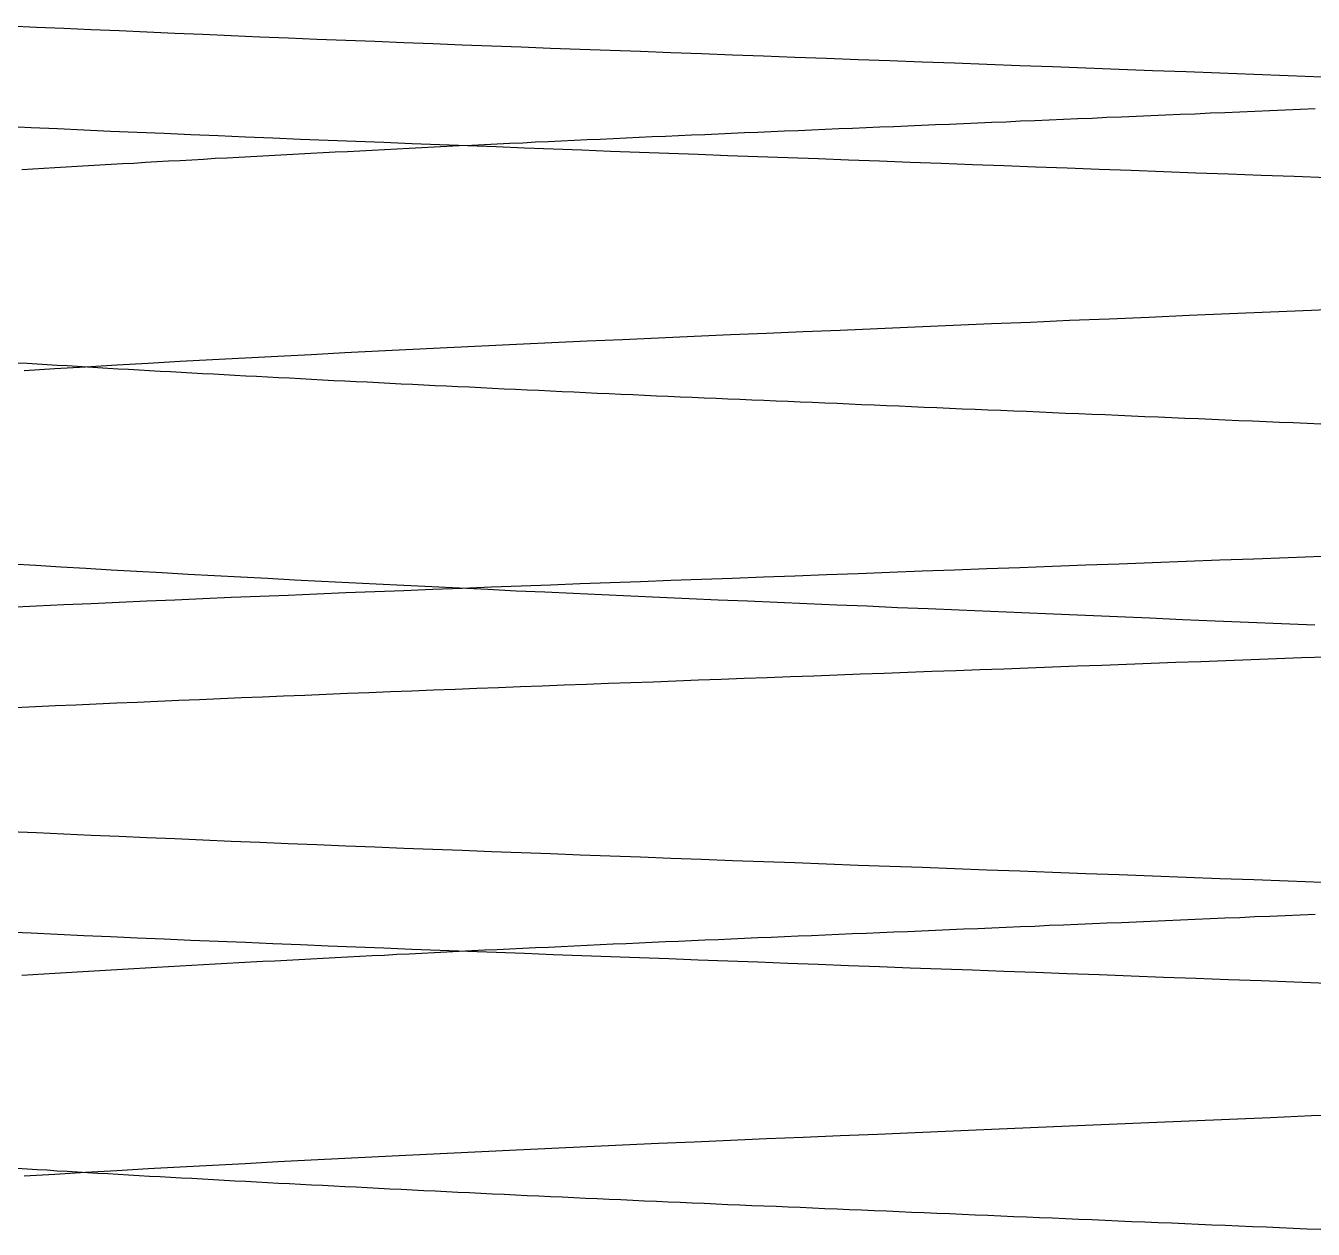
# Model space of a CAD drawing. Header units: millimetres. Extents: x 0 to 36.4, y -3.4 to 62.
# Drawn here: x 30.693 to 31.821, y 55.997 to 57.051 of the extents above; entities that cross this region are included whole.
import ezdxf

# ---------------------------------------------------------------- set-up
doc = ezdxf.new("R2010")
doc.units = ezdxf.units.MM

msp = doc.modelspace()

# ---------------------------------------------------------------- linework, layer by layer
at = {"color": 7, "linetype": 'Continuous'}
for p, q in [((30.6789, 57.051), (30.7027, 57.0499)), ((30.7027, 57.0499), (30.7266, 57.0488)), ((30.7266, 57.0488), (30.7507, 57.0478)), ((30.7507, 57.0478), (30.775, 57.0467)), ((30.775, 57.0467), (30.7993, 57.0456)), ((30.7993, 57.0456), (30.8239, 57.0446)), ((30.8239, 57.0446), (30.8485, 57.0435)), ((30.8485, 57.0435), (30.8733, 57.0425)), ((30.8733, 57.0425), (30.8982, 57.0414)), ((30.8982, 57.0414), (30.9232, 57.0404)), ((30.9232, 57.0404), (30.9484, 57.0394)), ((30.9484, 57.0394), (30.9736, 57.0384)), ((30.9736, 57.0384), (30.999, 57.0374)), ((30.999, 57.0374), (31.0244, 57.0364)), ((31.0244, 57.0364), (31.05, 57.0354)), ((31.05, 57.0354), (31.0756, 57.0344)), ((31.0756, 57.0344), (31.1014, 57.0334)), ((31.1014, 57.0334), (31.1272, 57.0324)), ((31.1272, 57.0324), (31.1531, 57.0315)), ((31.1531, 57.0315), (31.1791, 57.0305)), ((31.1791, 57.0305), (31.2054, 57.0295)), ((31.2054, 57.0295), (31.2318, 57.0286)), ((31.2318, 57.0286), (31.2585, 57.0276)), ((31.2585, 57.0276), (31.2853, 57.0266)), ((31.2853, 57.0266), (31.3124, 57.0256)), ((31.3124, 57.0256), (31.3396, 57.0246)), ((31.3396, 57.0246), (31.367, 57.0235)), ((31.367, 57.0235), (31.3947, 57.0225)), ((31.3947, 57.0225), (31.4224, 57.0215)), ((31.4224, 57.0215), (31.4504, 57.0205)), ((31.4504, 57.0205), (31.4786, 57.0194)), ((31.4786, 57.0194), (31.5069, 57.0184)), ((31.5069, 57.0184), (31.5354, 57.0173)), ((31.5354, 57.0173), (31.5641, 57.0162)), ((31.5641, 57.0162), (31.5929, 57.0152)), ((31.5929, 57.0152), (31.6219, 57.0141)), ((31.6219, 57.0141), (31.6511, 57.013)), ((31.6511, 57.013), (31.6804, 57.0119)), ((31.6804, 57.0119), (31.7099, 57.0108)), ((31.7099, 57.0108), (31.7395, 57.0097)), ((31.7395, 57.0097), (31.7693, 57.0086)), ((31.7693, 57.0086), (31.7992, 57.0075)), ((31.7992, 57.0075), (31.8292, 57.0064)), ((31.757, 56.9754), (31.7439, 56.9748)), ((31.7701, 56.9759), (31.757, 56.9754)), ((31.7833, 56.9765), (31.7701, 56.9759)), ((31.7965, 56.977), (31.7833, 56.9765)), ((31.8098, 56.9776), (31.7965, 56.977)), ((31.823, 56.9781), (31.8098, 56.9776)), ((31.4903, 56.9641), (31.4781, 56.9636)), ((31.5026, 56.9646), (31.4903, 56.9641)), ((31.5149, 56.9652), (31.5026, 56.9646)), ((31.5273, 56.9657), (31.5149, 56.9652)), ((31.5397, 56.9662), (31.5273, 56.9657)), ((31.5522, 56.9667), (31.5397, 56.9662)), ((31.5647, 56.9673), (31.5522, 56.9667)), ((31.5772, 56.9678), (31.5647, 56.9673)), ((31.5898, 56.9683), (31.5772, 56.9678)), ((31.6024, 56.9688), (31.5898, 56.9683)), ((31.6151, 56.9694), (31.6024, 56.9688)), ((31.6278, 56.9699), (31.6151, 56.9694)), ((31.6405, 56.9705), (31.6278, 56.9699)), ((31.6533, 56.971), (31.6405, 56.9705)), ((31.6662, 56.9715), (31.6533, 56.971)), ((31.679, 56.9721), (31.6662, 56.9715)), ((31.6919, 56.9726), (31.679, 56.9721)), ((31.7049, 56.9732), (31.6919, 56.9726)), ((31.7179, 56.9737), (31.7049, 56.9732)), ((31.7309, 56.9743), (31.7179, 56.9737)), ((31.7439, 56.9748), (31.7309, 56.9743)), ((30.6751, 56.963), (30.698, 56.9619)), ((30.698, 56.9619), (30.721, 56.9609)), ((30.721, 56.9609), (30.7441, 56.9599)), ((30.7441, 56.9599), (30.7674, 56.9588)), ((30.7674, 56.9588), (30.7908, 56.9578)), ((30.7908, 56.9578), (30.8144, 56.9568)), ((30.8144, 56.9568), (30.838, 56.9558)), ((30.838, 56.9558), (30.8618, 56.9548)), ((30.8618, 56.9548), (30.8857, 56.9538)), ((30.8857, 56.9538), (30.9098, 56.9528)), ((30.9098, 56.9528), (30.9339, 56.9518)), ((31.2306, 56.953), (31.2192, 56.9525)), ((31.2421, 56.9536), (31.2306, 56.953)), ((31.2536, 56.9541), (31.2421, 56.9536)), ((31.2651, 56.9546), (31.2536, 56.9541)), ((31.2766, 56.9551), (31.2651, 56.9546)), ((31.2882, 56.9556), (31.2766, 56.9551)), ((31.2998, 56.9561), (31.2882, 56.9556)), ((31.3114, 56.9566), (31.2998, 56.9561)), ((31.3231, 56.9571), (31.3114, 56.9566)), ((31.3347, 56.9576), (31.3231, 56.9571)), ((31.3464, 56.9581), (31.3347, 56.9576)), ((31.3581, 56.9586), (31.3464, 56.9581)), ((31.3699, 56.9591), (31.3581, 56.9586)), ((31.3818, 56.9596), (31.3699, 56.9591)), ((31.3936, 56.9601), (31.3818, 56.9596)), ((31.4056, 56.9606), (31.3936, 56.9601)), ((31.4175, 56.9611), (31.4056, 56.9606)), ((31.4295, 56.9616), (31.4175, 56.9611)), ((31.4416, 56.9621), (31.4295, 56.9616)), ((31.4537, 56.9626), (31.4416, 56.9621)), ((31.4659, 56.9631), (31.4537, 56.9626)), ((31.4781, 56.9636), (31.4659, 56.9631)), ((30.9339, 56.9518), (30.9581, 56.9508)), ((30.9581, 56.9508), (30.9824, 56.9498)), ((30.9824, 56.9498), (31.0069, 56.9489)), ((30.9967, 56.9418), (30.9859, 56.9413)), ((31.0075, 56.9424), (30.9967, 56.9418)), ((31.0069, 56.9489), (31.0314, 56.9479)), ((31.0183, 56.9429), (31.0075, 56.9424)), ((31.0292, 56.9435), (31.0183, 56.9429)), ((31.0402, 56.944), (31.0292, 56.9435)), ((31.0314, 56.9479), (31.056, 56.9469)), ((31.0511, 56.9446), (31.0402, 56.944)), ((31.0621, 56.9451), (31.0511, 56.9446)), ((31.056, 56.9469), (31.0807, 56.946)), ((31.0731, 56.9457), (31.0621, 56.9451)), ((31.0842, 56.9462), (31.0731, 56.9457)), ((31.0807, 56.946), (31.1055, 56.9451)), ((31.0953, 56.9467), (31.0842, 56.9462)), ((31.1064, 56.9473), (31.0953, 56.9467)), ((31.1055, 56.9451), (31.1303, 56.9441)), ((31.1175, 56.9478), (31.1064, 56.9473)), ((31.1287, 56.9483), (31.1175, 56.9478)), ((31.1399, 56.9489), (31.1287, 56.9483)), ((31.1303, 56.9441), (31.1553, 56.9432)), ((31.1512, 56.9494), (31.1399, 56.9489)), ((31.1624, 56.9499), (31.1512, 56.9494)), ((31.1553, 56.9432), (31.1803, 56.9423)), ((31.1737, 56.9505), (31.1624, 56.9499)), ((31.185, 56.951), (31.1737, 56.9505)), ((31.1803, 56.9423), (31.2056, 56.9413)), ((31.1964, 56.9515), (31.185, 56.951)), ((31.2078, 56.952), (31.1964, 56.9515)), ((31.2192, 56.9525), (31.2078, 56.952)), ((30.788, 56.9305), (30.778, 56.93)), ((30.7981, 56.9311), (30.788, 56.9305)), ((30.8082, 56.9317), (30.7981, 56.9311)), ((30.8183, 56.9323), (30.8082, 56.9317)), ((30.8285, 56.9328), (30.8183, 56.9323)), ((30.8387, 56.9334), (30.8285, 56.9328)), ((30.849, 56.934), (30.8387, 56.9334)), ((30.8593, 56.9346), (30.849, 56.934)), ((30.8696, 56.9351), (30.8593, 56.9346)), ((30.88, 56.9357), (30.8696, 56.9351)), ((30.8904, 56.9363), (30.88, 56.9357)), ((30.9009, 56.9368), (30.8904, 56.9363)), ((30.9114, 56.9374), (30.9009, 56.9368)), ((30.9219, 56.938), (30.9114, 56.9374)), ((30.9325, 56.9385), (30.9219, 56.938)), ((30.9431, 56.9391), (30.9325, 56.9385)), ((30.9537, 56.9396), (30.9431, 56.9391)), ((30.9644, 56.9402), (30.9537, 56.9396)), ((30.9751, 56.9407), (30.9644, 56.9402)), ((30.9859, 56.9413), (30.9751, 56.9407)), ((31.2056, 56.9413), (31.231, 56.9404)), ((31.231, 56.9404), (31.2567, 56.9394)), ((31.2567, 56.9394), (31.2825, 56.9385)), ((31.2825, 56.9385), (31.3085, 56.9375)), ((31.3085, 56.9375), (31.3346, 56.9365)), ((31.3346, 56.9365), (31.361, 56.9356)), ((31.361, 56.9356), (31.3875, 56.9346)), ((31.3875, 56.9346), (31.4142, 56.9336)), ((31.4142, 56.9336), (31.4411, 56.9326)), ((31.4411, 56.9326), (31.4681, 56.9316)), ((31.4681, 56.9316), (31.4953, 56.9306)), ((31.4953, 56.9306), (31.5227, 56.9296)), ((30.6994, 56.9253), (30.6898, 56.9247)), ((30.7091, 56.9259), (30.6994, 56.9253)), ((30.7188, 56.9265), (30.7091, 56.9259)), ((30.7286, 56.9271), (30.7188, 56.9265)), ((30.7384, 56.9276), (30.7286, 56.9271)), ((30.7482, 56.9282), (30.7384, 56.9276)), ((30.7581, 56.9288), (30.7482, 56.9282)), ((30.768, 56.9294), (30.7581, 56.9288)), ((30.778, 56.93), (30.768, 56.9294)), ((31.5227, 56.9296), (31.5502, 56.9286)), ((31.5502, 56.9286), (31.5778, 56.9275)), ((31.5778, 56.9275), (31.6057, 56.9265)), ((31.6057, 56.9265), (31.6336, 56.9255)), ((31.6336, 56.9255), (31.6617, 56.9244)), ((31.6617, 56.9244), (31.69, 56.9234)), ((31.69, 56.9234), (31.7184, 56.9223)), ((31.7184, 56.9223), (31.7469, 56.9213)), ((31.7469, 56.9213), (31.7756, 56.9202)), ((31.7756, 56.9202), (31.8044, 56.9192)), ((31.8044, 56.9192), (31.8333, 56.9181)), ((31.6773, 56.7956), (31.6424, 56.7941)), ((31.7125, 56.7971), (31.6773, 56.7956)), ((31.748, 56.7986), (31.7125, 56.7971)), ((31.7838, 56.8001), (31.748, 56.7986)), ((31.8198, 56.8016), (31.7838, 56.8001)), ((31.8561, 56.8031), (31.8198, 56.8016)), ((31.4067, 56.7842), (31.3743, 56.7829)), ((31.4394, 56.7856), (31.4067, 56.7842)), ((31.4724, 56.787), (31.4394, 56.7856)), ((31.5058, 56.7884), (31.4724, 56.787)), ((31.5394, 56.7898), (31.5058, 56.7884)), ((31.5735, 56.7912), (31.5394, 56.7898)), ((31.6078, 56.7927), (31.5735, 56.7912)), ((31.6424, 56.7941), (31.6078, 56.7927)), ((31.1541, 56.7732), (31.1233, 56.7718)), ((31.185, 56.7746), (31.1541, 56.7732)), ((31.2162, 56.776), (31.185, 56.7746)), ((31.2475, 56.7774), (31.2162, 56.776)), ((31.279, 56.7788), (31.2475, 56.7774)), ((31.3106, 56.7802), (31.279, 56.7788)), ((31.3423, 56.7815), (31.3106, 56.7802)), ((31.3743, 56.7829), (31.3423, 56.7815)), ((30.9142, 56.7614), (30.8854, 56.7599)), ((30.9433, 56.7629), (30.9142, 56.7614)), ((30.9727, 56.7644), (30.9433, 56.7629)), ((31.0024, 56.7659), (30.9727, 56.7644)), ((31.0323, 56.7674), (31.0024, 56.7659)), ((31.0624, 56.7689), (31.0323, 56.7674)), ((31.0927, 56.7703), (31.0624, 56.7689)), ((31.1233, 56.7718), (31.0927, 56.7703)), ((30.6858, 56.7559), (30.6945, 56.7554)), ((30.7187, 56.7505), (30.692, 56.7489)), ((30.6945, 56.7554), (30.7032, 56.7548)), ((30.7032, 56.7548), (30.7119, 56.7543)), ((30.7119, 56.7543), (30.7207, 56.7538)), ((30.7456, 56.7521), (30.7187, 56.7505)), ((30.7207, 56.7538), (30.7295, 56.7533)), ((30.7295, 56.7533), (30.7384, 56.7527)), ((30.7384, 56.7527), (30.7473, 56.7522)), ((30.773, 56.7536), (30.7456, 56.7521)), ((30.7473, 56.7522), (30.7563, 56.7517)), ((30.7563, 56.7517), (30.7653, 56.7512)), ((30.7653, 56.7512), (30.7743, 56.7506)), ((30.8006, 56.7552), (30.773, 56.7536)), ((30.7743, 56.7506), (30.7834, 56.7501)), ((30.7834, 56.7501), (30.7926, 56.7496)), ((30.8286, 56.7568), (30.8006, 56.7552)), ((30.8568, 56.7583), (30.8286, 56.7568)), ((30.8854, 56.7599), (30.8568, 56.7583)), ((30.7926, 56.7496), (30.8018, 56.7491)), ((30.8018, 56.7491), (30.811, 56.7486)), ((30.811, 56.7486), (30.8202, 56.7481)), ((30.8202, 56.7481), (30.8295, 56.7475)), ((30.8295, 56.7475), (30.8389, 56.747)), ((30.8389, 56.747), (30.8482, 56.7465)), ((30.8482, 56.7465), (30.8576, 56.746)), ((30.8576, 56.746), (30.8671, 56.7455)), ((30.8671, 56.7455), (30.8765, 56.745)), ((30.8765, 56.745), (30.886, 56.7445)), ((30.886, 56.7445), (30.8955, 56.744)), ((30.8955, 56.744), (30.9051, 56.7435)), ((30.9051, 56.7435), (30.9147, 56.743)), ((30.9147, 56.743), (30.9243, 56.7425)), ((30.9243, 56.7425), (30.934, 56.7419)), ((30.934, 56.7419), (30.9436, 56.7414)), ((30.9436, 56.7414), (30.9533, 56.7409)), ((30.9533, 56.7409), (30.9631, 56.7404)), ((30.9631, 56.7404), (30.9728, 56.74)), ((30.9728, 56.74), (30.9826, 56.7395)), ((30.9826, 56.7395), (30.9924, 56.739)), ((30.9924, 56.739), (31.0023, 56.7385)), ((31.0023, 56.7385), (31.0122, 56.738)), ((31.0122, 56.738), (31.0221, 56.7375)), ((31.0221, 56.7375), (31.032, 56.737)), ((31.032, 56.737), (31.0419, 56.7365)), ((31.0419, 56.7365), (31.0519, 56.736)), ((31.0519, 56.736), (31.0619, 56.7355)), ((31.0619, 56.7355), (31.0719, 56.735)), ((31.0719, 56.735), (31.082, 56.7346)), ((31.082, 56.7346), (31.0921, 56.7341)), ((31.0921, 56.7341), (31.1022, 56.7336)), ((31.1022, 56.7336), (31.1123, 56.7331)), ((31.1123, 56.7331), (31.1224, 56.7326)), ((31.1224, 56.7326), (31.1326, 56.7322)), ((31.1326, 56.7322), (31.1428, 56.7317)), ((31.1428, 56.7317), (31.153, 56.7312)), ((31.153, 56.7312), (31.1632, 56.7307)), ((31.1632, 56.7307), (31.1735, 56.7303)), ((31.1735, 56.7303), (31.1837, 56.7298)), ((31.1837, 56.7298), (31.194, 56.7293)), ((31.194, 56.7293), (31.2044, 56.7289)), ((31.2044, 56.7289), (31.2147, 56.7284)), ((31.2147, 56.7284), (31.225, 56.7279)), ((31.225, 56.7279), (31.2354, 56.7275)), ((31.2354, 56.7275), (31.2458, 56.727)), ((31.2458, 56.727), (31.2562, 56.7266)), ((31.2562, 56.7266), (31.2666, 56.7261)), ((31.2666, 56.7261), (31.2771, 56.7257)), ((31.2771, 56.7257), (31.2875, 56.7252)), ((31.2875, 56.7252), (31.298, 56.7247)), ((31.298, 56.7247), (31.3085, 56.7243)), ((31.3085, 56.7243), (31.319, 56.7238)), ((31.319, 56.7238), (31.3295, 56.7234)), ((31.3295, 56.7234), (31.34, 56.723)), ((31.34, 56.723), (31.3506, 56.7225)), ((31.3506, 56.7225), (31.3612, 56.7221)), ((31.3612, 56.7221), (31.3718, 56.7216)), ((31.3718, 56.7216), (31.3825, 56.7212)), ((31.3825, 56.7212), (31.3932, 56.7207)), ((31.3932, 56.7207), (31.404, 56.7203)), ((31.404, 56.7203), (31.4148, 56.7198)), ((31.4148, 56.7198), (31.4256, 56.7194)), ((31.4256, 56.7194), (31.4365, 56.7189)), ((31.4365, 56.7189), (31.4474, 56.7184)), ((31.4474, 56.7184), (31.4584, 56.718)), ((31.4584, 56.718), (31.4694, 56.7175)), ((31.4694, 56.7175), (31.4804, 56.717)), ((31.4804, 56.717), (31.4915, 56.7166)), ((31.4915, 56.7166), (31.5026, 56.7161)), ((31.5026, 56.7161), (31.5138, 56.7156)), ((31.5138, 56.7156), (31.525, 56.7152)), ((31.525, 56.7152), (31.5362, 56.7147)), ((31.5362, 56.7147), (31.5475, 56.7142)), ((31.5475, 56.7142), (31.5588, 56.7137)), ((31.5588, 56.7137), (31.5701, 56.7133)), ((31.5701, 56.7133), (31.5815, 56.7128)), ((31.5815, 56.7128), (31.5929, 56.7123)), ((31.5929, 56.7123), (31.6043, 56.7118)), ((31.6043, 56.7118), (31.6158, 56.7113)), ((31.6158, 56.7113), (31.6273, 56.7109)), ((31.6273, 56.7109), (31.6389, 56.7104)), ((31.6389, 56.7104), (31.6504, 56.7099)), ((31.6504, 56.7099), (31.6621, 56.7094)), ((31.6621, 56.7094), (31.6737, 56.7089)), ((31.6737, 56.7089), (31.6854, 56.7084)), ((31.6854, 56.7084), (31.6971, 56.7079)), ((31.6971, 56.7079), (31.7088, 56.7074)), ((31.7088, 56.7074), (31.7206, 56.7069)), ((31.7206, 56.7069), (31.7324, 56.7064)), ((31.7324, 56.7064), (31.7442, 56.7059)), ((31.7442, 56.7059), (31.7561, 56.7054)), ((31.7561, 56.7054), (31.768, 56.7049)), ((31.768, 56.7049), (31.7799, 56.7044)), ((31.7799, 56.7044), (31.7918, 56.7039)), ((31.7918, 56.7039), (31.8038, 56.7034)), ((31.8038, 56.7034), (31.8158, 56.7029)), ((31.8158, 56.7029), (31.8278, 56.7024)), ((31.6804, 56.5806), (31.6511, 56.5795)), ((31.7099, 56.5817), (31.6804, 56.5806)), ((31.7395, 56.5828), (31.7099, 56.5817)), ((31.7693, 56.5839), (31.7395, 56.5828)), ((31.7992, 56.585), (31.7693, 56.5839)), ((31.8292, 56.5861), (31.7992, 56.585)), ((30.6808, 56.5798), (30.7022, 56.5785)), ((30.7022, 56.5785), (30.7239, 56.5772)), ((30.7239, 56.5772), (30.7458, 56.5759)), ((30.7458, 56.5759), (30.768, 56.5746)), ((30.768, 56.5746), (30.7903, 56.5733)), ((30.7903, 56.5733), (30.8129, 56.5721)), ((30.8129, 56.5721), (30.8356, 56.5708)), ((30.8356, 56.5708), (30.8586, 56.5696)), ((30.8586, 56.5696), (30.8818, 56.5683)), ((31.3947, 56.57), (31.367, 56.569)), ((31.4224, 56.5711), (31.3947, 56.57)), ((31.4504, 56.5721), (31.4224, 56.5711)), ((31.4786, 56.5732), (31.4504, 56.5721)), ((31.5069, 56.5742), (31.4786, 56.5732)), ((31.5354, 56.5753), (31.5069, 56.5742)), ((31.5641, 56.5763), (31.5354, 56.5753)), ((31.5929, 56.5774), (31.5641, 56.5763)), ((31.6219, 56.5785), (31.5929, 56.5774)), ((31.6511, 56.5795), (31.6219, 56.5785)), ((30.8818, 56.5683), (30.9051, 56.5671)), ((30.9051, 56.5671), (30.9287, 56.5658)), ((30.9287, 56.5658), (30.9524, 56.5646)), ((30.9524, 56.5646), (30.9763, 56.5634)), ((30.9763, 56.5634), (31.0003, 56.5622)), ((31.0003, 56.5622), (31.0245, 56.561)), ((31.0245, 56.561), (31.0489, 56.5598)), ((31.0489, 56.5598), (31.0734, 56.5586)), ((31.0756, 56.5582), (31.05, 56.5572)), ((31.0734, 56.5586), (31.0981, 56.5574)), ((31.1014, 56.5592), (31.0756, 56.5582)), ((31.1272, 56.5601), (31.1014, 56.5592)), ((31.1531, 56.5611), (31.1272, 56.5601)), ((31.1791, 56.5621), (31.1531, 56.5611)), ((31.2054, 56.563), (31.1791, 56.5621)), ((31.2318, 56.564), (31.2054, 56.563)), ((31.2585, 56.565), (31.2318, 56.564)), ((31.2853, 56.566), (31.2585, 56.565)), ((31.3124, 56.567), (31.2853, 56.566)), ((31.3396, 56.568), (31.3124, 56.567)), ((31.367, 56.569), (31.3396, 56.568)), ((30.7993, 56.5469), (30.775, 56.5459)), ((30.8239, 56.548), (30.7993, 56.5469)), ((30.8485, 56.549), (30.8239, 56.548)), ((30.8733, 56.5501), (30.8485, 56.549)), ((30.8982, 56.5511), (30.8733, 56.5501)), ((30.9232, 56.5521), (30.8982, 56.5511)), ((30.9484, 56.5532), (30.9232, 56.5521)), ((30.9736, 56.5542), (30.9484, 56.5532)), ((30.999, 56.5552), (30.9736, 56.5542)), ((31.0244, 56.5562), (30.999, 56.5552)), ((31.05, 56.5572), (31.0244, 56.5562)), ((31.0981, 56.5574), (31.1229, 56.5562)), ((31.1229, 56.5562), (31.1479, 56.5551)), ((31.1479, 56.5551), (31.1729, 56.5539)), ((31.1729, 56.5539), (31.1981, 56.5528)), ((31.1981, 56.5528), (31.2234, 56.5516)), ((31.2234, 56.5516), (31.2489, 56.5505)), ((31.2489, 56.5505), (31.2744, 56.5494)), ((31.2744, 56.5494), (31.3, 56.5483)), ((31.3, 56.5483), (31.3257, 56.5472)), ((31.3257, 56.5472), (31.3516, 56.5461)), ((30.7027, 56.5427), (30.6789, 56.5416)), ((30.7266, 56.5437), (30.7027, 56.5427)), ((30.7507, 56.5448), (30.7266, 56.5437)), ((30.775, 56.5459), (30.7507, 56.5448)), ((31.3516, 56.5461), (31.3776, 56.545)), ((31.3776, 56.545), (31.4038, 56.5439)), ((31.4038, 56.5439), (31.4303, 56.5428)), ((31.4303, 56.5428), (31.457, 56.5416)), ((31.457, 56.5416), (31.4839, 56.5405)), ((31.4839, 56.5405), (31.511, 56.5394)), ((31.511, 56.5394), (31.5384, 56.5382)), ((31.5384, 56.5382), (31.5659, 56.5371)), ((31.5659, 56.5371), (31.5937, 56.5359)), ((31.5937, 56.5359), (31.6216, 56.5347)), ((31.6216, 56.5347), (31.6498, 56.5335)), ((31.6498, 56.5335), (31.6782, 56.5323)), ((31.6782, 56.5323), (31.7067, 56.5311)), ((31.7067, 56.5311), (31.7354, 56.5299)), ((31.7354, 56.5299), (31.7644, 56.5287)), ((31.7644, 56.5287), (31.7935, 56.5275)), ((31.7935, 56.5275), (31.8227, 56.5262)), ((31.6359, 56.4908), (31.6144, 56.49)), ((31.6575, 56.4916), (31.6359, 56.4908)), ((31.6792, 56.4924), (31.6575, 56.4916)), ((31.701, 56.4932), (31.6792, 56.4924)), ((31.7229, 56.494), (31.701, 56.4932)), ((31.7448, 56.4948), (31.7229, 56.494)), ((31.7669, 56.4956), (31.7448, 56.4948)), ((31.789, 56.4965), (31.7669, 56.4956)), ((31.8111, 56.4973), (31.789, 56.4965)), ((31.8334, 56.4981), (31.8111, 56.4973)), ((31.3227, 56.4792), (31.3026, 56.4784)), ((31.3429, 56.4799), (31.3227, 56.4792)), ((31.3632, 56.4807), (31.3429, 56.4799)), ((31.3836, 56.4814), (31.3632, 56.4807)), ((31.4041, 56.4822), (31.3836, 56.4814)), ((31.4247, 56.483), (31.4041, 56.4822)), ((31.4454, 56.4837), (31.4247, 56.483)), ((31.4662, 56.4845), (31.4454, 56.4837)), ((31.487, 56.4853), (31.4662, 56.4845)), ((31.508, 56.486), (31.487, 56.4853)), ((31.5291, 56.4868), (31.508, 56.486)), ((31.5503, 56.4876), (31.5291, 56.4868)), ((31.5716, 56.4884), (31.5503, 56.4876)), ((31.5929, 56.4892), (31.5716, 56.4884)), ((31.6144, 56.49), (31.5929, 56.4892)), ((31.0316, 56.4683), (31.0127, 56.4675)), ((31.0505, 56.469), (31.0316, 56.4683)), ((31.0695, 56.4697), (31.0505, 56.469)), ((31.0885, 56.4705), (31.0695, 56.4697)), ((31.1075, 56.4712), (31.0885, 56.4705)), ((31.1267, 56.4719), (31.1075, 56.4712)), ((31.1458, 56.4726), (31.1267, 56.4719)), ((31.165, 56.4733), (31.1458, 56.4726)), ((31.1844, 56.4741), (31.165, 56.4733)), ((31.2038, 56.4748), (31.1844, 56.4741)), ((31.2233, 56.4755), (31.2038, 56.4748)), ((31.243, 56.4762), (31.2233, 56.4755)), ((31.2628, 56.477), (31.243, 56.4762)), ((31.2826, 56.4777), (31.2628, 56.477)), ((31.3026, 56.4784), (31.2826, 56.4777)), ((30.755, 56.4568), (30.7372, 56.456)), ((30.773, 56.4576), (30.755, 56.4568)), ((30.791, 56.4584), (30.773, 56.4576)), ((30.8091, 56.4592), (30.791, 56.4584)), ((30.8273, 56.4599), (30.8091, 56.4592)), ((30.8455, 56.4607), (30.8273, 56.4599)), ((30.8638, 56.4615), (30.8455, 56.4607)), ((30.8822, 56.4623), (30.8638, 56.4615)), ((30.9007, 56.463), (30.8822, 56.4623)), ((30.9192, 56.4638), (30.9007, 56.463)), ((30.9378, 56.4645), (30.9192, 56.4638)), ((30.9564, 56.4653), (30.9378, 56.4645)), ((30.9751, 56.4661), (30.9564, 56.4653)), ((30.9939, 56.4668), (30.9751, 56.4661)), ((31.0127, 56.4675), (30.9939, 56.4668)), ((30.7017, 56.4544), (30.6841, 56.4536)), ((30.7194, 56.4552), (30.7017, 56.4544)), ((30.7372, 56.456), (30.7194, 56.4552)), ((30.6789, 56.3454), (30.7027, 56.3444)), ((30.7027, 56.3444), (30.7266, 56.3433)), ((30.7266, 56.3433), (30.7507, 56.3422)), ((30.7507, 56.3422), (30.775, 56.3411)), ((30.775, 56.3411), (30.7993, 56.3401)), ((30.7993, 56.3401), (30.8239, 56.339)), ((30.8239, 56.339), (30.8485, 56.338)), ((30.8485, 56.338), (30.8733, 56.3369)), ((30.8733, 56.3369), (30.8982, 56.3359)), ((30.8982, 56.3359), (30.9232, 56.3349)), ((30.9232, 56.3349), (30.9484, 56.3338)), ((30.9484, 56.3338), (30.9736, 56.3328)), ((30.9736, 56.3328), (30.999, 56.3318)), ((30.999, 56.3318), (31.0244, 56.3308)), ((31.0244, 56.3308), (31.05, 56.3298)), ((31.05, 56.3298), (31.0756, 56.3288)), ((31.0756, 56.3288), (31.1014, 56.3278)), ((31.1014, 56.3278), (31.1272, 56.3269)), ((31.1272, 56.3269), (31.1531, 56.3259)), ((31.1531, 56.3259), (31.1791, 56.3249)), ((31.1791, 56.3249), (31.2054, 56.324)), ((31.2054, 56.324), (31.2318, 56.323)), ((31.2318, 56.323), (31.2585, 56.322)), ((31.2585, 56.322), (31.2853, 56.321)), ((31.2853, 56.321), (31.3124, 56.32)), ((31.3124, 56.32), (31.3396, 56.319)), ((31.3396, 56.319), (31.367, 56.318)), ((31.367, 56.318), (31.3947, 56.317)), ((31.3947, 56.317), (31.4224, 56.3159)), ((31.4224, 56.3159), (31.4504, 56.3149)), ((31.4504, 56.3149), (31.4786, 56.3139)), ((31.4786, 56.3139), (31.5069, 56.3128)), ((31.5069, 56.3128), (31.5354, 56.3118)), ((31.5354, 56.3118), (31.5641, 56.3107)), ((31.5641, 56.3107), (31.5929, 56.3096)), ((31.5929, 56.3096), (31.6219, 56.3085)), ((31.6219, 56.3085), (31.6511, 56.3075)), ((31.6511, 56.3075), (31.6804, 56.3064)), ((31.6804, 56.3064), (31.7099, 56.3053)), ((31.7099, 56.3053), (31.7395, 56.3042)), ((31.7395, 56.3042), (31.7693, 56.3031)), ((31.7693, 56.3031), (31.7992, 56.302)), ((31.7992, 56.302), (31.8292, 56.3009)), ((31.6405, 56.2649), (31.6278, 56.2644)), ((31.6533, 56.2654), (31.6405, 56.2649)), ((31.6662, 56.266), (31.6533, 56.2654)), ((31.679, 56.2665), (31.6662, 56.266)), ((31.6919, 56.2671), (31.679, 56.2665)), ((31.7049, 56.2676), (31.6919, 56.2671)), ((31.7179, 56.2682), (31.7049, 56.2676)), ((31.7309, 56.2687), (31.7179, 56.2682)), ((31.7439, 56.2693), (31.7309, 56.2687)), ((31.757, 56.2698), (31.7439, 56.2693)), ((31.7701, 56.2704), (31.757, 56.2698)), ((31.7833, 56.2709), (31.7701, 56.2704)), ((31.7965, 56.2715), (31.7833, 56.2709)), ((31.8098, 56.272), (31.7965, 56.2715)), ((31.823, 56.2726), (31.8098, 56.272)), ((30.6751, 56.2574), (30.698, 56.2564)), ((30.698, 56.2564), (30.721, 56.2553)), ((30.721, 56.2553), (30.7441, 56.2543)), ((30.7441, 56.2543), (30.7674, 56.2533)), ((31.3699, 56.2535), (31.3581, 56.253)), ((31.3818, 56.254), (31.3699, 56.2535)), ((31.3936, 56.2545), (31.3818, 56.254)), ((31.4056, 56.255), (31.3936, 56.2545)), ((31.4175, 56.2555), (31.4056, 56.255)), ((31.4295, 56.256), (31.4175, 56.2555)), ((31.4416, 56.2565), (31.4295, 56.256)), ((31.4537, 56.257), (31.4416, 56.2565)), ((31.4659, 56.2575), (31.4537, 56.257)), ((31.4781, 56.2581), (31.4659, 56.2575)), ((31.4903, 56.2586), (31.4781, 56.2581)), ((31.5026, 56.2591), (31.4903, 56.2586)), ((31.5149, 56.2596), (31.5026, 56.2591)), ((31.5273, 56.2601), (31.5149, 56.2596)), ((31.5397, 56.2607), (31.5273, 56.2601)), ((31.5522, 56.2612), (31.5397, 56.2607)), ((31.5647, 56.2617), (31.5522, 56.2612)), ((31.5772, 56.2622), (31.5647, 56.2617)), ((31.5898, 56.2628), (31.5772, 56.2622)), ((31.6024, 56.2633), (31.5898, 56.2628)), ((31.6151, 56.2638), (31.6024, 56.2633)), ((31.6278, 56.2644), (31.6151, 56.2638)), ((30.7674, 56.2533), (30.7908, 56.2522)), ((30.7908, 56.2522), (30.8144, 56.2512)), ((30.8144, 56.2512), (30.838, 56.2502)), ((30.838, 56.2502), (30.8618, 56.2492)), ((30.8618, 56.2492), (30.8857, 56.2482)), ((30.8857, 56.2482), (30.9098, 56.2472)), ((30.9098, 56.2472), (30.9339, 56.2462)), ((30.9339, 56.2462), (30.9581, 56.2452)), ((30.9581, 56.2452), (30.9824, 56.2443)), ((30.9824, 56.2443), (31.0069, 56.2433)), ((31.0069, 56.2433), (31.0314, 56.2423)), ((31.0314, 56.2423), (31.056, 56.2414)), ((31.1175, 56.2423), (31.1064, 56.2417)), ((31.1287, 56.2428), (31.1175, 56.2423)), ((31.1399, 56.2433), (31.1287, 56.2428)), ((31.1512, 56.2438), (31.1399, 56.2433)), ((31.1624, 56.2444), (31.1512, 56.2438)), ((31.1737, 56.2449), (31.1624, 56.2444)), ((31.185, 56.2454), (31.1737, 56.2449)), ((31.1964, 56.2459), (31.185, 56.2454)), ((31.2078, 56.2465), (31.1964, 56.2459)), ((31.2192, 56.247), (31.2078, 56.2465)), ((31.2306, 56.2475), (31.2192, 56.247)), ((31.2421, 56.248), (31.2306, 56.2475)), ((31.2536, 56.2485), (31.2421, 56.248)), ((31.2651, 56.249), (31.2536, 56.2485)), ((31.2766, 56.2495), (31.2651, 56.249)), ((31.2882, 56.25), (31.2766, 56.2495)), ((31.2998, 56.2505), (31.2882, 56.25)), ((31.3114, 56.251), (31.2998, 56.2505)), ((31.3231, 56.2515), (31.3114, 56.251)), ((31.3347, 56.252), (31.3231, 56.2515)), ((31.3464, 56.2525), (31.3347, 56.252)), ((31.3581, 56.253), (31.3464, 56.2525)), ((30.9009, 56.2313), (30.8904, 56.2307)), ((30.9114, 56.2318), (30.9009, 56.2313)), ((30.9219, 56.2324), (30.9114, 56.2318)), ((30.9325, 56.233), (30.9219, 56.2324)), ((30.9431, 56.2335), (30.9325, 56.233)), ((30.9537, 56.2341), (30.9431, 56.2335)), ((30.9644, 56.2346), (30.9537, 56.2341)), ((30.9751, 56.2352), (30.9644, 56.2346)), ((30.9859, 56.2357), (30.9751, 56.2352)), ((30.9967, 56.2363), (30.9859, 56.2357)), ((31.0075, 56.2368), (30.9967, 56.2363)), ((31.0183, 56.2374), (31.0075, 56.2368)), ((31.0292, 56.2379), (31.0183, 56.2374)), ((31.0402, 56.2385), (31.0292, 56.2379)), ((31.0511, 56.239), (31.0402, 56.2385)), ((31.0621, 56.2396), (31.0511, 56.239)), ((31.056, 56.2414), (31.0807, 56.2404)), ((31.0731, 56.2401), (31.0621, 56.2396)), ((31.0842, 56.2407), (31.0731, 56.2401)), ((31.0807, 56.2404), (31.1055, 56.2395)), ((31.0953, 56.2412), (31.0842, 56.2407)), ((31.1064, 56.2417), (31.0953, 56.2412)), ((31.1055, 56.2395), (31.1303, 56.2386)), ((31.1303, 56.2386), (31.1553, 56.2376)), ((31.1553, 56.2376), (31.1803, 56.2367)), ((31.1803, 56.2367), (31.2056, 56.2358)), ((31.2056, 56.2358), (31.231, 56.2348)), ((31.231, 56.2348), (31.2567, 56.2339)), ((31.2567, 56.2339), (31.2825, 56.2329)), ((31.2825, 56.2329), (31.3085, 56.232)), ((31.3085, 56.232), (31.3346, 56.231)), ((31.3346, 56.231), (31.361, 56.23)), ((30.6994, 56.2197), (30.6898, 56.2192)), ((30.7091, 56.2203), (30.6994, 56.2197)), ((30.7188, 56.2209), (30.7091, 56.2203)), ((30.7286, 56.2215), (30.7188, 56.2209)), ((30.7384, 56.2221), (30.7286, 56.2215)), ((30.7482, 56.2227), (30.7384, 56.2221)), ((30.7581, 56.2232), (30.7482, 56.2227)), ((30.768, 56.2238), (30.7581, 56.2232)), ((30.778, 56.2244), (30.768, 56.2238)), ((30.788, 56.225), (30.778, 56.2244)), ((30.7981, 56.2256), (30.788, 56.225)), ((30.8082, 56.2261), (30.7981, 56.2256)), ((30.8183, 56.2267), (30.8082, 56.2261)), ((30.8285, 56.2273), (30.8183, 56.2267)), ((30.8387, 56.2279), (30.8285, 56.2273)), ((30.849, 56.2284), (30.8387, 56.2279)), ((30.8593, 56.229), (30.849, 56.2284)), ((30.8696, 56.2296), (30.8593, 56.229)), ((30.88, 56.2301), (30.8696, 56.2296)), ((30.8904, 56.2307), (30.88, 56.2301)), ((31.361, 56.23), (31.3875, 56.229)), ((31.3875, 56.229), (31.4142, 56.228)), ((31.4142, 56.228), (31.4411, 56.2271)), ((31.4411, 56.2271), (31.4681, 56.226)), ((31.4681, 56.226), (31.4953, 56.225)), ((31.4953, 56.225), (31.5227, 56.224)), ((31.5227, 56.224), (31.5502, 56.223)), ((31.5502, 56.223), (31.5778, 56.222)), ((31.5778, 56.222), (31.6057, 56.221)), ((31.6057, 56.221), (31.6336, 56.2199)), ((31.6336, 56.2199), (31.6617, 56.2189)), ((31.6617, 56.2189), (31.69, 56.2178)), ((31.69, 56.2178), (31.7184, 56.2168)), ((31.7184, 56.2168), (31.7469, 56.2157)), ((31.7469, 56.2157), (31.7756, 56.2147)), ((31.7756, 56.2147), (31.8044, 56.2136)), ((31.8044, 56.2136), (31.8333, 56.2125)), ((31.8198, 56.0961), (31.7838, 56.0945)), ((31.8561, 56.0976), (31.8198, 56.0961)), ((31.5394, 56.0843), (31.5058, 56.0828)), ((31.5735, 56.0857), (31.5394, 56.0843)), ((31.6078, 56.0871), (31.5735, 56.0857)), ((31.6424, 56.0886), (31.6078, 56.0871)), ((31.6773, 56.0901), (31.6424, 56.0886)), ((31.7125, 56.0915), (31.6773, 56.0901)), ((31.748, 56.093), (31.7125, 56.0915)), ((31.7838, 56.0945), (31.748, 56.093)), ((31.279, 56.0732), (31.2475, 56.0719)), ((31.3106, 56.0746), (31.279, 56.0732)), ((31.3423, 56.076), (31.3106, 56.0746)), ((31.3743, 56.0773), (31.3423, 56.076)), ((31.4067, 56.0787), (31.3743, 56.0773)), ((31.4394, 56.08), (31.4067, 56.0787)), ((31.4724, 56.0814), (31.4394, 56.08)), ((31.5058, 56.0828), (31.4724, 56.0814)), ((31.0323, 56.0618), (31.0024, 56.0604)), ((31.0624, 56.0633), (31.0323, 56.0618)), ((31.0927, 56.0648), (31.0624, 56.0633)), ((31.1233, 56.0662), (31.0927, 56.0648)), ((31.1541, 56.0676), (31.1233, 56.0662)), ((31.185, 56.0691), (31.1541, 56.0676)), ((31.2162, 56.0705), (31.185, 56.0691)), ((31.2475, 56.0719), (31.2162, 56.0705)), ((30.8286, 56.0512), (30.8006, 56.0497)), ((30.8568, 56.0528), (30.8286, 56.0512)), ((30.8854, 56.0543), (30.8568, 56.0528)), ((30.9142, 56.0558), (30.8854, 56.0543)), ((30.9433, 56.0574), (30.9142, 56.0558)), ((30.9727, 56.0589), (30.9433, 56.0574)), ((31.0024, 56.0604), (30.9727, 56.0589)), ((30.6858, 56.0503), (30.6945, 56.0498)), ((30.7187, 56.0449), (30.692, 56.0433)), ((30.6945, 56.0498), (30.7032, 56.0493)), ((30.7032, 56.0493), (30.7119, 56.0488)), ((30.7119, 56.0488), (30.7207, 56.0482)), ((30.7456, 56.0465), (30.7187, 56.0449)), ((30.7207, 56.0482), (30.7295, 56.0477)), ((30.7295, 56.0477), (30.7384, 56.0472)), ((30.7384, 56.0472), (30.7473, 56.0467)), ((30.773, 56.0481), (30.7456, 56.0465)), ((30.7473, 56.0467), (30.7563, 56.0461)), ((30.7563, 56.0461), (30.7653, 56.0456)), ((30.7653, 56.0456), (30.7743, 56.0451)), ((30.8006, 56.0497), (30.773, 56.0481)), ((30.7743, 56.0451), (30.7834, 56.0446)), ((30.7834, 56.0446), (30.7926, 56.0441)), ((30.7926, 56.0441), (30.8018, 56.0435)), ((30.8018, 56.0435), (30.811, 56.043)), ((30.811, 56.043), (30.8202, 56.0425)), ((30.8202, 56.0425), (30.8295, 56.042)), ((30.8295, 56.042), (30.8389, 56.0415)), ((30.8389, 56.0415), (30.8482, 56.041)), ((30.8482, 56.041), (30.8576, 56.0404)), ((30.8576, 56.0404), (30.8671, 56.0399)), ((30.8671, 56.0399), (30.8765, 56.0394)), ((30.8765, 56.0394), (30.886, 56.0389)), ((30.886, 56.0389), (30.8955, 56.0384)), ((30.8955, 56.0384), (30.9051, 56.0379)), ((30.9051, 56.0379), (30.9147, 56.0374)), ((30.9147, 56.0374), (30.9243, 56.0369)), ((30.9243, 56.0369), (30.934, 56.0364)), ((30.934, 56.0364), (30.9436, 56.0359)), ((30.9436, 56.0359), (30.9533, 56.0354)), ((30.9533, 56.0354), (30.9631, 56.0349)), ((30.9631, 56.0349), (30.9728, 56.0344)), ((30.9728, 56.0344), (30.9826, 56.0339)), ((30.9826, 56.0339), (30.9924, 56.0334)), ((30.9924, 56.0334), (31.0023, 56.0329)), ((31.0023, 56.0329), (31.0122, 56.0324)), ((31.0122, 56.0324), (31.0221, 56.0319)), ((31.0221, 56.0319), (31.032, 56.0314)), ((31.032, 56.0314), (31.0419, 56.0309)), ((31.0419, 56.0309), (31.0519, 56.0305)), ((31.0519, 56.0305), (31.0619, 56.03)), ((31.0619, 56.03), (31.0719, 56.0295)), ((31.0719, 56.0295), (31.082, 56.029)), ((31.082, 56.029), (31.0921, 56.0285)), ((31.0921, 56.0285), (31.1022, 56.028)), ((31.1022, 56.028), (31.1123, 56.0276)), ((31.1123, 56.0276), (31.1224, 56.0271)), ((31.1224, 56.0271), (31.1326, 56.0266)), ((31.1326, 56.0266), (31.1428, 56.0261)), ((31.1428, 56.0261), (31.153, 56.0257)), ((31.153, 56.0257), (31.1632, 56.0252)), ((31.1632, 56.0252), (31.1735, 56.0247)), ((31.1735, 56.0247), (31.1837, 56.0242)), ((31.1837, 56.0242), (31.194, 56.0238)), ((31.194, 56.0238), (31.2044, 56.0233)), ((31.2044, 56.0233), (31.2147, 56.0229)), ((31.2147, 56.0229), (31.225, 56.0224)), ((31.225, 56.0224), (31.2354, 56.0219)), ((31.2354, 56.0219), (31.2458, 56.0215)), ((31.2458, 56.0215), (31.2562, 56.021)), ((31.2562, 56.021), (31.2666, 56.0206)), ((31.2666, 56.0206), (31.2771, 56.0201)), ((31.2771, 56.0201), (31.2875, 56.0196)), ((31.2875, 56.0196), (31.298, 56.0192)), ((31.298, 56.0192), (31.3085, 56.0187)), ((31.3085, 56.0187), (31.319, 56.0183)), ((31.319, 56.0183), (31.3295, 56.0178)), ((31.3295, 56.0178), (31.34, 56.0174)), ((31.34, 56.0174), (31.3506, 56.017)), ((31.3506, 56.017), (31.3612, 56.0165)), ((31.3612, 56.0165), (31.3718, 56.0161)), ((31.3718, 56.0161), (31.3825, 56.0156)), ((31.3825, 56.0156), (31.3932, 56.0152)), ((31.3932, 56.0152), (31.404, 56.0147)), ((31.404, 56.0147), (31.4148, 56.0143)), ((31.4148, 56.0143), (31.4256, 56.0138)), ((31.4256, 56.0138), (31.4365, 56.0133)), ((31.4365, 56.0133), (31.4474, 56.0129)), ((31.4474, 56.0129), (31.4584, 56.0124)), ((31.4584, 56.0124), (31.4694, 56.012)), ((31.4694, 56.012), (31.4804, 56.0115)), ((31.4804, 56.0115), (31.4915, 56.011)), ((31.4915, 56.011), (31.5026, 56.0106)), ((31.5026, 56.0106), (31.5138, 56.0101)), ((31.5138, 56.0101), (31.525, 56.0096)), ((31.525, 56.0096), (31.5362, 56.0091)), ((31.5362, 56.0091), (31.5475, 56.0087)), ((31.5475, 56.0087), (31.5588, 56.0082)), ((31.5588, 56.0082), (31.5701, 56.0077)), ((31.5701, 56.0077), (31.5815, 56.0072)), ((31.5815, 56.0072), (31.5929, 56.0068)), ((31.5929, 56.0068), (31.6043, 56.0063)), ((31.6043, 56.0063), (31.6158, 56.0058)), ((31.6158, 56.0058), (31.6273, 56.0053)), ((31.6273, 56.0053), (31.6389, 56.0048)), ((31.6389, 56.0048), (31.6504, 56.0043)), ((31.6504, 56.0043), (31.6621, 56.0038)), ((31.6621, 56.0038), (31.6737, 56.0034)), ((31.6737, 56.0034), (31.6854, 56.0029)), ((31.6854, 56.0029), (31.6971, 56.0024)), ((31.6971, 56.0024), (31.7088, 56.0019)), ((31.7088, 56.0019), (31.7206, 56.0014)), ((31.7206, 56.0014), (31.7324, 56.0009)), ((31.7324, 56.0009), (31.7442, 56.0004)), ((31.7442, 56.0004), (31.7561, 55.9999)), ((31.7561, 55.9999), (31.768, 55.9994)), ((31.768, 55.9994), (31.7799, 55.9989)), ((31.7799, 55.9989), (31.7918, 55.9984)), ((31.7918, 55.9984), (31.8038, 55.9979)), ((31.8038, 55.9979), (31.8158, 55.9974)), ((31.8158, 55.9974), (31.8278, 55.9969))]:
    msp.add_line(p, q, dxfattribs=at)

doc.saveas('drawing.dxf')
